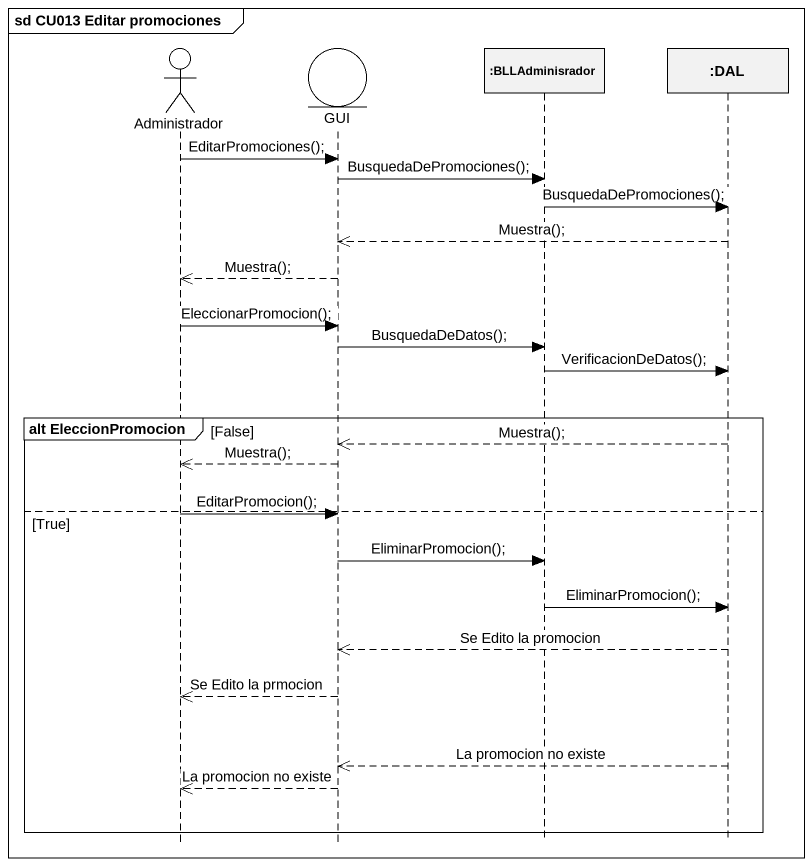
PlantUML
@startuml
mainframe sd CU013 Editar promociones
hide footbox
actor Administrador
entity GUI
participant ":BLLAdminisrador" as BLLAdminisrador
participant ":DAL" as DAL

Administrador -> GUI : EditarPromociones();
GUI -> BLLAdminisrador : BusquedaDePromociones();
BLLAdminisrador -> DAL : BusquedaDePromociones();
DAL -->> GUI : Muestra();
GUI -->> Administrador : Muestra();
Administrador -> GUI : EleccionarPromocion();
GUI -> BLLAdminisrador : BusquedaDeDatos();
BLLAdminisrador -> DAL : VerificacionDeDatos();
group alt EleccionPromocion [False]
  DAL -->> GUI : Muestra();
  GUI -->> Administrador : Muestra();
else True
  Administrador -> GUI : EditarPromocion();
  GUI -> BLLAdminisrador : EliminarPromocion();
  BLLAdminisrador -> DAL : EliminarPromocion();
  DAL -->> GUI : Se Edito la promocion
  GUI -->> Administrador : Se Edito la prmocion
  DAL -->> GUI : La promocion no existe
  GUI -->> Administrador : La promocion no existe
end
@enduml
